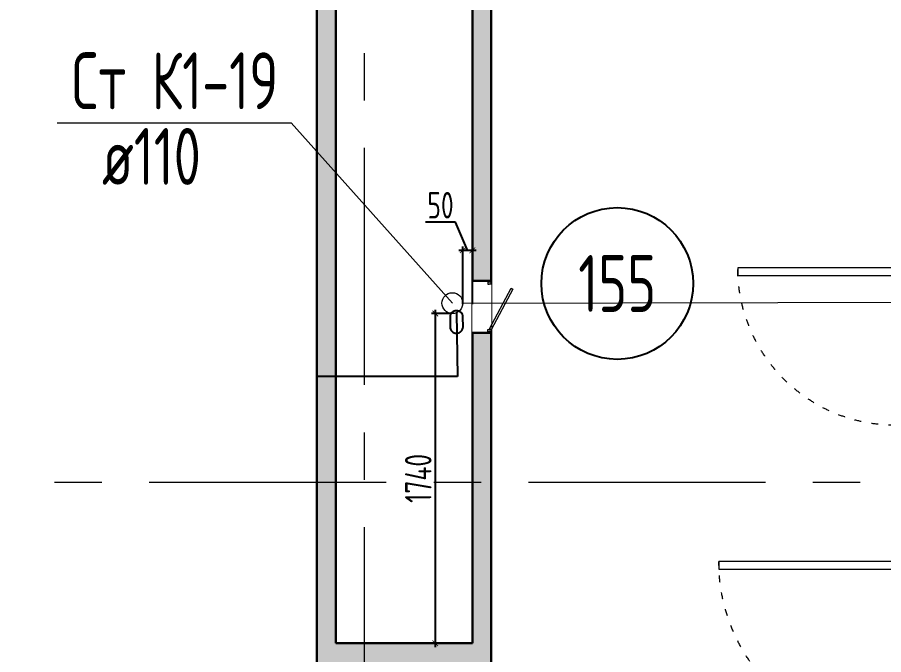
# Model space of a CAD drawing. Header units: millimetres. Extents: x -8689834 to 9419935, y -370377 to 166066.
# Drawn here: x -199064 to -194494, y 123691 to 127052 of the extents above; entities that cross this region are included whole.
import ezdxf
from ezdxf import colors
from ezdxf.entities.mleader import LeaderData, LeaderLine
from ezdxf.enums import TextEntityAlignment as Align
from ezdxf.math import Vec2, Vec3

# ---------------------------------------------------------------- set-up
doc = ezdxf.new("R2010")
doc.units = ezdxf.units.MM
doc.header["$MEASUREMENT"] = 0
doc.linetypes.add('ACAD_ISO03W100', pattern=[30, 12, -18])
doc.linetypes.add('CENTER', pattern=[2, 1.25, -0.25, 0.25, -0.25])
doc.layers.get('0').update_dxf_attribs({"color": 250, "lineweight": 9})
for name, color, linetype, lineweight in [('_0', 250, 'Continuous', 9), ('АР_Двери', 175, 'Continuous', 18), ('АР_Номер помещения', 1, 'Continuous', 25), ('АР_Оси', 195, 'Continuous', 9), ('АР_Отметки', 250, 'Continuous', 15), ('АР_Перегородки газоблок', 165, 'Continuous', 30), ('АР_Перегородки газоблок_Штрих', 165, 'Continuous', 5), ('АР_Помещения_площадь', 19, 'Continuous', 9), ('ВК_канализация', 32, 'Continuous', 30), ('Задания на лючки', 32, 'Continuous', 15)]:
    doc.layers.add(name, color=color, linetype=linetype, lineweight=lineweight)
for name, color, linetype in [('АР_Кровля дорожки', 245, 'Continuous'), ('АР_новое окно', 155, 'Continuous'), ('М_ОВ-ВК', 90, 'Continuous')]:
    doc.layers.add(name, color=color, linetype=linetype)
doc.styles.add('ISOCPEUR', font='isocpeur.ttf', dxfattribs={"width": 0.7})
doc.styles.get("Standard").update_dxf_attribs({"font": 'isocpeur.ttf', "width": 0.7})
doc.dimstyles.new('R_50', dxfattribs={"dimtxt": 140, "dimasz": 30, "dimexe": 20, "dimexo": 0, "dimgap": 20, "dimtad": 1, "dimdec": 0, "dimrnd": 5, "dimzin": 0, "dimdsep": 46, "dimtxsty": 'ISOCPEUR', "dimblk": 'ARCHTICK', "dimcen": 50, "dimdle": 20, "dimclrd": 256, "dimclre": 256, "dimclrt": 256, "dimadec": 0, "dimazin": 0, "dimtfac": 2, "dimtdec": 0, "dimtofl": 0, "dimtmove": 1, "dimatfit": 3, "dimfxl": 1, "dimtvp": 3, "dimtolj": 1, "dimtzin": 0, "dimarcsym": 0})

# ---------------------------------------------------------------- blocks, each defined once
blk = doc.blocks.new('*U689')
for points in [[(-55, -80), (-55, 0), (-115, 0), (-115, -40), (-100, -40), (-100, -80), (-55, -80)], [(0, 0), (0, -80), (-55, -80), (-55, 0), (0, 0)], [(-1130, 0), (-1130, -80), (-1075, -80), (-1075, 0), (-1130, 0)], [(-1075, -80), (-1075, 0), (-1015, 0), (-1015, -40), (-1030, -40), (-1030, -80), (-1075, -80)]]:
    blk.add_lwpolyline(points)
blk.add_lwpolyline([(-100, -80), (-100, -1010), (-140, -1010), (-140, -80)], close=True)
at = {"linetype": 'ACAD_ISO03W100', "ltscale": 3}
blk.add_arc((-100, -80), 930, 180, 270, dxfattribs=at)
blk = doc.blocks.new('*U691')
for points in [[(-55, -80), (-55, 0), (-115, 0), (-115, -40), (-100, -40), (-100, -80), (-55, -80)], [(0, 0), (0, -80), (-55, -80), (-55, 0), (0, 0)], [(-1030, 0), (-1030, -80), (-975, -80), (-975, 0), (-1030, 0)], [(-975, -80), (-975, 0), (-915, 0), (-915, -40), (-930, -40), (-930, -80), (-975, -80)]]:
    blk.add_lwpolyline(points)
blk.add_lwpolyline([(-100, -80), (-100, -910), (-140, -910), (-140, -80)], close=True)
at = {"linetype": 'ACAD_ISO03W100', "ltscale": 3}
blk.add_arc((-100, -80), 830, 180, 270, dxfattribs=at)
blk = doc.blocks.new('*U39')
at = {"layer": 'АР_Номер помещения', "color": 7}
blk.add_circle((-458.7, -1228.9), 400, dxfattribs=at)
at = {"layer": 'АР_Помещения_площадь', "color": 7}
blk.add_line((-582.1, -4443.5), (-582.1, -4443.5), dxfattribs=at)
at = {"color": 7, "style": 'ISOCPEUR', "width": 0.7, "flags": 1}
blk.add_attdef('КАТЕГОРИЯ', (-499.2, -2092.2), '', height=250, dxfattribs=at)
at = {"layer": 'АР_Номер помещения', "color": 7, "style": 'ISOCPEUR', "width": 0.7}
blk.add_attdef('НОМЕР_ПОМЕЩЕНИЯ', text='', height=300, dxfattribs=at).set_placement((-458.7, -1228.9), align=Align.MIDDLE_CENTER)
at = {"layer": 'АР_Помещения_площадь', "color": 7, "lineweight": 30, "width": 0.7, "flags": 104}
blk.add_attdef('ИМЯ_ПОМЕЩЕНИЯ', text='', height=100, dxfattribs=at).set_placement((157.6, 1217.1), align=Align.MIDDLE_CENTER)
at = {"layer": 'АР_Помещения_площадь', "color": 7, "style": 'ISOCPEUR', "width": 0.7}
blk.add_attdef('ПЛОЩАДЬ_ПОМЕЩЕНИЯ', text='', height=200, dxfattribs=at).set_placement((-577.2, -4197), align=Align.MIDDLE_RIGHT)
blk = doc.blocks.new('*U1794')
at = {"color": 7}
blk.add_wipeout([(-565, 60), (445, 60), (445, -310), (-565, -310)], dxfattribs=at)
for p, q in [((-530, 60), (-565, 60)), ((-550, 60), (-550, -10)), ((-550, -10), (-550, 60)), ((-510, 60), (-530, 60)), ((-510, 20), (-510, 60)), ((-500, 20), (-510, 20)), ((-500, -10), (-500, 20)), ((380, -10), (380, 20)), ((380, 20), (390, 20)), ((390, 20), (390, 60)), ((390, 60), (410, 60)), ((410, 60), (445, 60)), ((430, 60), (430, -10)), ((430, -10), (430, 60)), ((-565, -10), (-530, -10)), ((-530, -10), (-500, -10)), ((410, -10), (380, -10)), ((445, -10), (410, -10))]:
    blk.add_line(p, q)
at = {"lineweight": 30}
for p, q in [((-565, 60), (-565, -310)), ((445, 60), (445, -310))]:
    blk.add_line(p, q, dxfattribs=at)
blk.add_lwpolyline([(389, 60), (370, 25), (-424, 448), (-406, 483)], close=True)
blk = doc.blocks.new('_DotSmall')
at = {"color": 0, "linetype": 'ByBlock', "const_width": 0.5}
blk.add_lwpolyline([(-0.0625, 0, 1), (0.0625, 0, 1)], format="xyb", close=True, dxfattribs=at)
blk = doc.blocks.new('_ArchTick')
at = {"color": 0, "linetype": 'ByBlock', "const_width": 0.15}
blk.add_lwpolyline([(-0.5, -0.5), (0.5, 0.5)], dxfattribs=at)
blk = doc.blocks.new('*D2201')
at = {"lineweight": -2, "ltscale": 100, "transparency": 16777216}
for p, q in [((-196752.9, 125971), (-196910.5, 125971)), ((-196689.2, 125823.1), (-196752.9, 125971)), ((-196714.6, 125538.4), (-196714.6, 125843.1)), ((-196663.9, 125538.4), (-196663.9, 125843.1)), ((-196734.6, 125823.1), (-196643.9, 125823.1))]:
    blk.add_line(p, q, dxfattribs=at)
at = {"lineweight": -2, "ltscale": 100, "transparency": 16777216, "xscale": 30, "yscale": 30, "zscale": 30, "rotation": 180}
blk.add_blockref('_ArchTick', (-196714.6, 125823.1), dxfattribs=at)
at = {"lineweight": -2, "ltscale": 100, "transparency": 16777216, "xscale": 30, "yscale": 30, "zscale": 30}
blk.add_blockref('_ArchTick', (-196663.9, 125823.1), dxfattribs=at)
at = {"ltscale": 100, "transparency": 16777216, "insert": (-196831.7, 126061), "char_height": 140, "attachment_point": 5, "style": 'ISOCPEUR'}
blk.add_mtext('\\A1;50', dxfattribs=at)
blk = doc.blocks.new('*D2202')
at = {"lineweight": -2, "ltscale": 100, "transparency": 16777216}
for p, q in [((-196775.6, 125489.8), (-196879.2, 125489.8)), ((-196859.2, 125509.8), (-196859.2, 123730.7)), ((-196775.6, 123750.7), (-196879.2, 123750.7))]:
    blk.add_line(p, q, dxfattribs=at)
at = {"lineweight": -2, "ltscale": 100, "transparency": 16777216, "xscale": 30, "yscale": 30, "zscale": 30}
for p, rotation in [((-196859.2, 125489.8), 90), ((-196859.2, 123750.7), 270)]:
    blk.add_blockref('_ArchTick', p, dxfattribs=dict(at, rotation=rotation))
at = {"ltscale": 100, "transparency": 16777216, "insert": (-196949.2, 124620.3), "char_height": 140, "attachment_point": 5, "rotation": 90, "style": 'ISOCPEUR'}
blk.add_mtext('\\A1;1740', dxfattribs=at)

msp = doc.modelspace()

# ---------------------------------------------------------------- hatches: boundary and pattern name
at = {"layer": 'АР_Перегородки газоблок_Штрих', "ltscale": 100}
h = msp.add_hatch(dxfattribs=at)
h.set_pattern_fill('AR-CONC', scale=30)
h.set_pattern_definition([(50, (0, 0), (215.17805, -18.82564), [22.5, -247.5]), (355, (0, 0), (-41.6254, 225.65764), [18, -198]), (100.45144, (17.93, -1.57), (173.55265, 206.832), [19.12206, -210.34263]), (46.1842, (0, 60), (320.1724, -49.65578), [33.75, -371.25]), (96.63564, (26.68, 55.86), (280.3986, 292.2356), [28.6831, -315.51413]), (351.18416, (0, 60), (280.3986, 292.2356), [27, -297]), (21, (30, 45), (179.07212, -120.78567), [22.5, -247.5]), (326, (30, 45), (72.9946, 217.54501), [18, -198]), (71.45144, (44.92, 34.93), (252.06671, 96.75935), [19.12206, -210.34263]), (37.5, (0, 0), (3.647957, 99.868156), [0, -195.6, 0, -201, 0, -198.75]), (7.5, (0, 0), (78.92086, 118.323514), [0, -114.6, 0, -191.1, 0, -75.75]), (327.5, (-66.9, 0), (160.14673, -6.766462), [0, -75, 0, -234, 0, -310.5]), (317.5, (-96.9, 0), (174.95585, 30.031495), [0, -97.5, 0, -155.4, 0, -220.5])])
edge = h.paths.add_edge_path()
edge.add_line((-197233.9, 124428.4), (-197383.9, 124428.4))
edge.add_line((-197383.9, 124428.4), (-197383.9, 124600.7))
edge.add_line((-197383.9, 124600.7), (-197483.9, 124600.7))
edge.add_line((-197483.9, 124600.7), (-197483.9, 121099.1))
edge.add_arc((-197538.8, 121433.3), 338.7, 279.3282, 301.0925)
edge.add_line((-197363.9, 121143.3), (-197363.9, 122020.3))
edge.add_line((-197363.9, 122020.3), (-197363.9, 122020.3))
edge.add_line((-197363.9, 122020.3), (-197233.9, 122020.3))
edge.add_line((-197233.9, 122020.3), (-197233.9, 122140.3))
edge.add_line((-197233.9, 122140.3), (-197364.1, 122140.3))
edge.add_line((-197364.1, 122140.3), (-197364.1, 122140.7))
edge.add_line((-197364.1, 122140.7), (-197364.1, 123640.7))
edge.add_line((-197364.1, 123640.7), (-197233.9, 123640.7))
edge.add_line((-197233.9, 123640.7), (-197233.9, 123750.7))
edge.add_line((-197233.9, 123750.7), (-197383.9, 123750.7))
edge.add_line((-197383.9, 123750.7), (-197383.9, 124428.4))
edge.add_line((-197383.9, 124428.4), (-197233.9, 124428.4))
h.paths.add_polyline_path([(-196563.9, 124600.7), (-196663.9, 124600.7), (-196663.9, 124428.4), (-197233.9, 124428.4), (-196663.9, 124428.4), (-196663.9, 123750.7), (-197233.9, 123750.7), (-197233.9, 123640.7), (-196764.1, 123640.7), (-196663.9, 123640.7), (-196663.9, 122140.3), (-196563.9, 122140.3)])
h.paths.add_polyline_path([(-196563.9, 127350.7), (-196663.9, 127350.7), (-196663.9, 124600.7), (-196563.9, 124600.7)])
h.paths.add_polyline_path([(-197383.9, 127350.7), (-197483.9, 127350.7), (-197483.9, 124600.7), (-197383.9, 124600.7)])

# ---------------------------------------------------------------- linework, layer by layer
at = {"layer": 'АР_Кровля дорожки', "color": 3, "ltscale": 500}
for points in [[(-196747.3, 125494), (-196741.4, 125158.3)], [(-196741.4, 125158.3), (-197483.9, 125158.3)]]:
    msp.add_lwpolyline(points, dxfattribs=at)
at = {"layer": 'АР_Оси', "color": 7, "linetype": 'CENTER', "ltscale": 1000}
for p, q in [((-197233.9, 134363.2), (-197233.9, 78630.8)), ((-224367.6, 124600.7), (-141189.2, 124600.7)), ((-224367.6, 124600.7), (-141189.2, 124600.7))]:
    msp.add_line(p, q, dxfattribs=at)
at = {"layer": 'АР_Перегородки газоблок', "color": 7, "ltscale": 100}
for points in [[(-197483.9, 118520.7), (-197483.9, 127350.7)], [(-197383.9, 127350.7), (-197383.9, 126452)], [(-197383.9, 127350.7), (-197383.9, 124279)], [(-196663.9, 124295.6), (-196663.9, 127350.7)], [(-196563.9, 122120.3), (-196563.9, 127350.7)], [(-197383.9, 124398.4), (-197383.9, 123750.7)], [(-196663.9, 123750.7), (-196663.9, 124398.4)], [(-197383.9, 123750.7), (-196663.9, 123750.7)]]:
    msp.add_lwpolyline(points, dxfattribs=at)
at = {"layer": 'ВК_канализация', "color": 7, "lineweight": 13, "ltscale": 500}
msp.add_lwpolyline([(-198853.5, 126496), (-197619.5, 126496), (-196769.2, 125544.5)], dxfattribs=at)
at = {"layer": 'ВК_канализация', "color": 244, "lineweight": 13, "ltscale": 500, "true_color": 0x991b1e}
msp.add_circle((-196769.2, 125544.5), 55, dxfattribs=at)
at = {"layer": 'М_ОВ-ВК', "linetype": 'ByBlock'}
msp.add_lwpolyline([(-196746.9, 125504.7), (-196747.7, 125504.7, 0.414214), (-196781.3, 125471.1), (-196781.2, 125419.8, 0.414214), (-196747.6, 125386.1), (-196746.7, 125386.1, 0.414214), (-196713.1, 125419.8), (-196713.2, 125471.1, 0.414214)], format="xyb", close=True, dxfattribs=at)

# ---------------------------------------------------------------- block references
at = {"layer": 'АР_Двери', "color": 7, "xscale": -1, "rotation": 270}
for name, p in [('*U691', (-194353.9, 125830.7)), ('*U689', (-194353.9, 124282.4))]:
    msp.add_blockref(name, p, dxfattribs=at)
at = {"layer": 'АР_новое окно', "color": 7}
ref = msp.add_blockref('*U39', (-195440.9, 126877), dxfattribs=at)
ref.add_attrib('НОМЕР_ПОМЕЩЕНИЯ', '155', dxfattribs={"layer": 'АР_Номер помещения', "color": 7, "height": 300, "style": 'ISOCPEUR', "width": 0.7}).set_placement((-195899.6, 125648.1), align=Align.MIDDLE_CENTER)
ref.add_attrib('ПЛОЩАДЬ_ПОМЕЩЕНИЯ', '11.10', dxfattribs={"layer": 'АР_Помещения_площадь', "color": 7, "height": 200, "style": 'ISOCPEUR', "width": 0.7}).set_placement((-196018.1, 122680), align=Align.MIDDLE_RIGHT)

# ---------------------------------------------------------------- texts
at = {"layer": 'ВК_канализация', "color": 7, "ltscale": 100, "char_height": 300, "attachment_point": 4, "style": 'ISOCPEUR'}
for s, insert, width in [('Ст К1-19', (-198776.8, 126716.8), 5891.51), ('\\pxi-1,l1,t1,5;ø110', (-198617.3, 126318.3), 7500)]:
    msp.add_mtext(s, dxfattribs=dict(at, insert=insert, width=width))

# ---------------------------------------------------------------- dimensions: what is measured, and where the dimension line sits
at = {"color": 18, "ltscale": 100, "true_color": 0x000000}
dim = msp.add_linear_dim(base=(-196859.2, 123750.7), p1=(-196775.6, 125489.8), p2=(-196775.6, 123750.7), angle=90, dimstyle='R_50', override={"dimpost": '\\X'}, dxfattribs=at)
dim.commit()
dim.dimension.update_dxf_attribs({"geometry": '*D2202', "text_midpoint": (-196949.2, 124620.3)})

# ---------------------------------------------------------------- leaders
at = {"layer": 'АР_Отметки', "color": 7}
ml = msp.add_multileader_mtext('Standard', dxfattribs=at)
ml.set_content('-0,125', color=7, style='ISOCPEUR')
ml.set_leader_properties(color=256, linetype='Continuous', lineweight=-1)
ml.set_arrow_properties(name='DOTSMALL')
ml.build(insert=Vec2(0, 0))
ml.multileader.update_dxf_attribs({"has_text_frame": 1, "text_left_attachment_type": 4, "text_right_attachment_type": 4, "dogleg_length": 100, "arrow_head_size": 180})
ctx = ml.context
ctx.base_point, ctx.char_height, ctx.arrow_head_size, ctx.landing_gap_size, ctx.plane_origin = Vec3(-195757, 129158.5), 250, 180, 50, Vec3(-197918.2, 128209.7)
ctx.left_attachment, ctx.right_attachment = 4, 4
notes = []
notes.append((ctx, [(0, (0, 0, 0), (0, 0), (1, 0), 1, [])]))
ctx.mtext.insert, ctx.mtext.width, ctx.mtext.line_spacing_style, ctx.mtext.flow_direction = Vec3(-195707, 129491.8), 852.697, 2, 5
for ctx, leaders in notes:
    for number, flags, end, landing, length, lines in leaders:
        leader = LeaderData()
        leader.index, (leader.has_last_leader_line, leader.has_dogleg_vector, leader.attachment_direction) = number, flags
        leader.last_leader_point, leader.dogleg_vector, leader.dogleg_length = Vec3(end), Vec3(landing), length
        for number, points, colour, breaks in lines:
            line = LeaderLine()
            line.index, line.vertices, line.color, line.breaks = number, Vec3.list(points), colors.encode_raw_color(colour), breaks
            leader.lines.append(line)
        ctx.leaders.append(leader)

# ---------------------------------------------------------------- next in the draw order: block references
at = {"layer": 'Задания на лючки', "color": 7, "xscale": 0.2701273999331003, "yscale": 0.2701273999331003, "zscale": 0.2701273999331003, "rotation": 270.0022807060942}
msp.add_blockref('*U1794', (-196580.1, 125509), dxfattribs=at)

# ---------------------------------------------------------------- next in the draw order: linework, layer by layer
at = {"layer": '_0', "color": 244, "ltscale": 500, "true_color": 0x991b1e}
msp.add_lwpolyline([(-196714.2, 125544.5), (-192560, 125553.7)], dxfattribs=at)

# ---------------------------------------------------------------- next in the draw order: dimensions: what is measured, and where the dimension line sits
at = {"color": 18, "ltscale": 100, "true_color": 0x000000}
dim = msp.add_linear_dim(base=(-196663.9, 125823.1), p1=(-196714.6, 125538.4), p2=(-196663.9, 125538.4), dimstyle='R_50', override={"dimpost": '\\X'}, dxfattribs=at)
dim.commit()
dim.dimension.update_dxf_attribs({"geometry": '*D2201', "text_midpoint": (-196772.9, 125971), "dimtype": 160})

doc.saveas('drawing.dxf')
